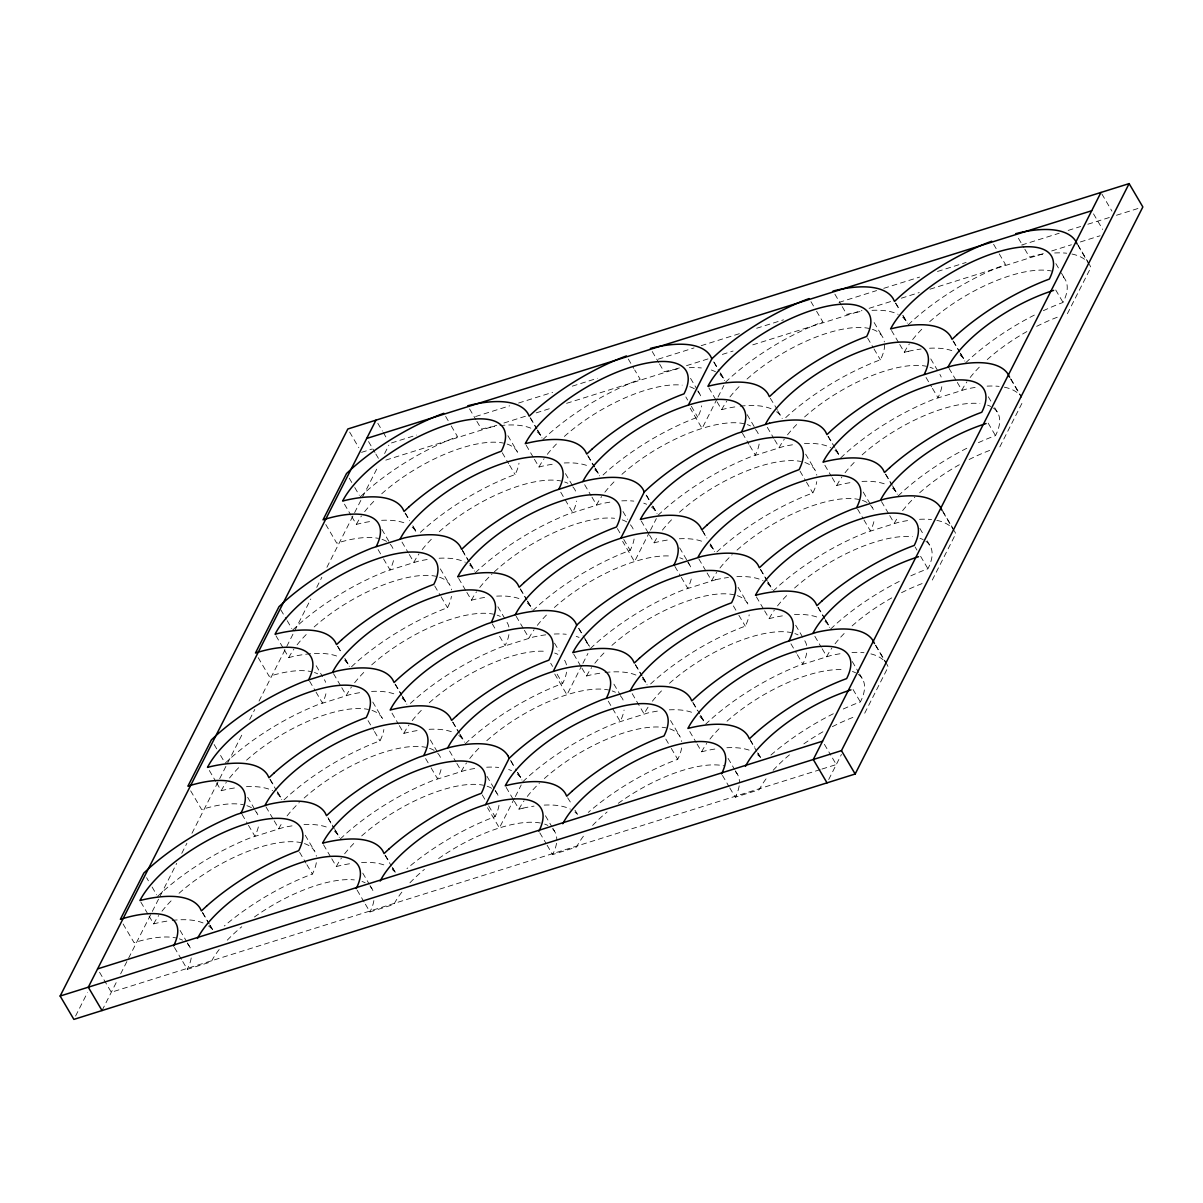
<?xml version="1.0" encoding="UTF-8"?>
<svg xmlns="http://www.w3.org/2000/svg" width="1203" height="1203" viewBox="0 0 1203 1203"><rect width="100%" height="100%" fill="white"/><g stroke="black" fill="none" stroke-linecap="round" stroke-linejoin="round"><path stroke-width="0.75" stroke-dasharray="5 3.75" d="M75.578 1016.039L87.458 992.625M102.029 1010.55L117.308 980.43M120.646 973.844L176.706 863.348M181.773 853.363L186.886 843.273M191.969 833.288L242.901 732.883M249.683 719.499L254.78 709.454M259.021 701.093L310.81 599.004M316.735 587.35L321.848 577.26M326.915 567.275L377.877 466.809M384.614 453.546L388.87 445.17M514.508 798.19L499.395 827.95L487.501 807.724M515.35 796.536L521.215 784.957M582.057 665.018L566.959 694.793L554.147 672.988M582.899 663.364L587.936 653.44M649.62 531.846L634.522 561.621L622.628 541.38M650.462 530.192L656.342 518.613M717.183 398.674L702.086 428.448L690.176 408.208M718.026 397.035L723.89 385.456M828.702 779.529L841.438 754.416M864.716 713.214L888.205 666.913L886.867 664.161M932.28 580.057L955.768 533.741L954.43 530.989M999.828 446.884L1023.332 400.569M1067.392 313.712L1090.895 267.412L1089.542 264.66M360.253 496.869L365.426 492.072A123.052 47.353 -30.5 0 1 453.185 438.283L457.531 436.644L451.125 425.757M292.705 630.041L297.878 625.244A123.052 47.353 -30.5 0 1 385.622 571.44L417.937 561.29A123.052 47.353 -30.5 0 1 428.945 559.26M420.388 532.373L422.975 529.982A123.052 47.353 -30.5 0 1 510.734 476.177L515.079 474.553A94.541 36.391 -30.5 0 0 518.989 463.2M542.914 439.516L548.087 434.704A123.052 47.353 -30.5 0 1 635.846 380.915L640.191 379.276L634.703 369.938M225.141 763.213L230.314 758.416A123.052 47.353 -30.5 0 1 318.058 704.612L350.374 694.462A123.052 47.353 -30.5 0 1 363.156 692.191M351.547 666.748L355.426 663.139A123.052 47.353 -30.5 0 1 443.17 609.35L447.516 607.71A94.541 36.391 -30.5 0 0 451.426 596.372M475.35 572.673L480.523 567.876A123.052 47.353 -30.5 0 1 568.282 514.072L600.598 503.922A123.052 47.353 -30.5 0 1 611.605 501.892M603.049 475.005L605.635 472.614A123.052 47.353 -30.5 0 1 693.394 418.809L697.74 417.185A94.541 36.391 -30.5 0 0 701.65 405.832M157.578 896.385L162.751 891.573A123.052 47.353 -30.5 0 1 250.495 837.784L282.825 827.634A123.052 47.353 -30.5 0 1 293.833 825.589M725.574 382.148L730.747 377.336A123.052 47.353 -30.5 0 1 818.491 323.547L822.852 321.908L816.446 311.021M283.983 799.905L287.863 796.311A123.052 47.353 -30.5 0 1 375.607 742.507L379.968 740.883A94.541 36.391 -30.5 0 0 383.862 729.544M410.388 703.439L412.975 701.048A123.052 47.353 -30.5 0 1 500.719 647.244L533.034 637.094A123.052 47.353 -30.5 0 1 545.801 634.823M532.899 610.583L538.072 605.771A123.052 47.353 -30.5 0 1 625.831 551.982L630.177 550.342A94.541 36.391 -30.5 0 0 634.086 539.004M658.011 515.305L663.184 510.508A123.052 47.353 -30.5 0 1 750.943 456.704L783.258 446.554A123.052 47.353 -30.5 0 1 796.025 444.283M785.709 417.636L788.296 415.246A123.052 47.353 -30.5 0 1 876.04 361.441L880.401 359.817A94.541 36.391 -30.5 0 0 884.596 345.111M340.238 839.017L345.411 834.205A123.052 47.353 -30.5 0 1 433.155 780.416L465.471 770.266A123.052 47.353 -30.5 0 1 478.253 767.98M908.235 324.78L913.408 319.968A123.052 47.353 -30.5 0 1 1001.152 266.179L1005.513 264.555L999.107 253.653M465.35 743.74L470.523 738.943A123.052 47.353 -30.5 0 1 558.267 685.139L562.613 683.515A94.541 36.391 -30.5 0 0 566.523 672.176M590.447 648.477L595.635 643.68A123.052 47.353 -30.5 0 1 683.379 589.876L715.695 579.726M716.853 552.012L720.732 548.403A123.052 47.353 -30.5 0 1 808.491 494.613L812.837 492.989A94.541 36.391 -30.5 0 0 816.747 481.636M840.671 457.937L845.844 453.14A123.052 47.353 -30.5 0 1 933.588 399.336L965.919 389.186A123.052 47.353 -30.5 0 1 976.926 387.155M965.783 362.674L970.956 357.877A123.052 47.353 -30.5 0 1 1036.009 314.254M522.899 781.649L528.072 776.837A123.052 47.353 -30.5 0 1 615.816 723.048L648.131 712.898A123.052 47.353 -30.5 0 1 660.898 710.612M650.597 683.981L653.184 681.575A123.052 47.353 -30.5 0 1 740.928 627.771L745.274 626.146A94.541 36.391 -30.5 0 0 749.183 614.808M773.108 591.109L778.281 586.312A123.052 47.353 -30.5 0 1 866.04 532.508L898.355 522.358A123.052 47.353 -30.5 0 1 909.378 520.328M898.22 495.847L903.393 491.05A123.052 47.353 -30.5 0 1 968.445 447.426M705.559 724.281L710.732 719.484A123.052 47.353 -30.5 0 1 798.476 665.68L830.792 655.53A123.052 47.353 -30.5 0 1 843.559 653.259M830.656 629.004L835.829 624.207A123.052 47.353 -30.5 0 1 900.882 580.598M1063.272 276.916A94.541 36.391 -30.5 0 1 1063.046 302.449L1058.7 304.073A123.052 47.353 -30.5 0 0 1043.407 310.675M993.467 408.103A94.541 36.391 -30.5 0 1 995.498 435.621L991.137 437.245A123.052 47.353 -30.5 0 0 977.558 443.05M925.904 541.275A94.541 36.391 -30.5 0 1 927.934 568.778L923.588 570.417A123.052 47.353 -30.5 0 0 909.994 576.222M316.314 862.701A94.541 36.391 -30.5 0 1 312.404 874.055L308.058 875.679A123.052 47.353 -30.5 0 0 224.284 925.994M498.974 805.333A94.541 36.391 -30.5 0 1 495.05 816.687L490.704 818.311A123.052 47.353 -30.5 0 0 406.945 868.626M681.62 747.98A94.541 36.391 -30.5 0 1 677.71 759.319L673.364 760.943A123.052 47.353 -30.5 0 0 588.252 812.416M858.34 674.447A94.541 36.391 -30.5 0 1 860.371 701.951L856.025 703.575A123.052 47.353 -30.5 0 0 842.431 709.394M361.547 452.343L372.118 449.035M391.501 442.945L416.554 435.065M475.636 416.524L509.651 405.832M518.598 403.02L552.613 392.343M572.297 386.163L597.365 378.283M658.221 359.171L694.026 347.923M701.184 345.682L740.567 333.306M756.672 328.254L783.529 319.818M839.017 302.389L876.611 290.585M883.769 288.329L919.573 277.096M937.483 271.472L966.114 262.465M1021.618 245.036L1059.196 233.232M1068.159 230.42L1080.685 226.495M1087.843 224.239L1109.331 217.502M1116.459 215.262L1139.331 208.074M385.802 460.102L496.779 425.245M503.952 423.005L525.425 416.253M536.162 412.885L552.282 407.817M566.598 403.321L679.379 367.907M686.537 365.652L708.011 358.915M722.341 354.419L733.078 351.035M752.762 344.855L861.965 310.554M869.122 308.314L892.4 301.006M901.348 298.194L919.242 292.57M929.979 289.201L1044.55 253.216M1051.708 250.961L1071.407 244.78M1080.354 241.968L1100.038 235.788M820.19 769.619L111.308 992.249L99.413 972.009M821.98 769.048L836.296 764.552L831.724 756.777M182.721 961.528L187.292 969.317L211.217 961.798A94.541 36.391 -30.5 0 1 219.532 949.077M365.381 904.175L369.953 911.949L393.877 904.43A94.541 36.391 -30.5 0 1 402.178 891.709M547.124 845.243L552.613 854.581L576.538 847.062A94.541 36.391 -30.5 0 1 584.838 834.341M729.77 787.875L735.274 797.213L759.198 789.709A94.541 36.391 -30.5 0 1 767.499 776.973M899.754 344.509L904.325 352.299L908.37 351.291M717.093 401.877L721.665 409.667L725.71 408.659A123.052 47.353 -30.5 0 1 738.477 406.388M534.433 459.245L539.004 467.035L543.049 466.027A123.052 47.353 -30.5 0 1 554.057 463.997M351.772 516.613L356.359 524.403L360.389 523.395A123.052 47.353 -30.5 0 1 373.171 521.11M832.19 477.681L836.762 485.471L840.807 484.463A123.052 47.353 -30.5 0 1 851.814 482.418M649.53 535.049L654.101 542.839L658.146 541.831A123.052 47.353 -30.5 0 1 669.154 539.786M466.869 592.417L471.456 600.207L475.486 599.199A123.052 47.353 -30.5 0 1 488.253 596.914M284.224 649.785L288.795 657.575L292.825 656.567A123.052 47.353 -30.5 0 1 338.84 656.898M764.627 610.853L769.213 618.628L773.243 617.62A123.052 47.353 -30.5 0 1 784.266 615.59M581.966 668.221L586.553 675.996L590.583 674.988A123.052 47.353 -30.5 0 1 603.35 672.718M399.321 725.589L403.892 733.364L407.922 732.356A123.052 47.353 -30.5 0 1 418.945 730.326M216.66 782.958L221.232 790.732L225.277 789.724A123.052 47.353 -30.5 0 1 238.044 787.454M697.078 744.025L701.65 751.8L705.68 750.792A123.052 47.353 -30.5 0 1 716.687 748.762M514.418 801.378L518.989 809.168L523.019 808.16M331.757 858.747L336.329 866.536L340.374 865.528A123.052 47.353 -30.5 0 1 353.141 863.258M149.097 916.115L153.668 923.904L157.713 922.896A123.052 47.353 -30.5 0 1 170.495 920.611M1101.888 194.014L1111.948 211.142M1093.512 213.863L1102.67 229.427M1077.647 244.42L1088.64 263.096M1078.083 245.607L1089.061 264.299M1055.873 263.622L1060.445 271.397M1061.362 272.961L1065.031 279.186M1055.738 289.998L1063.061 302.449M1018.445 238.344L1023.948 247.698M1024.866 249.247L1029.437 257.036L1033.467 256.028A123.052 47.353 -30.5 0 1 1044.49 253.983M993.603 244.314L998.189 252.089M1011.001 379.14L1021.076 396.268M1010.52 378.78L1021.497 397.456M988.31 396.779L991.061 401.456M994.716 407.682L997.467 412.358M953.453 341.246L959.859 352.133M960.776 353.697L964.445 359.923A123.052 47.353 -30.5 0 0 959.227 354.404M952.971 340.885L959.377 351.772M960.295 353.336L964.866 361.126M988.174 423.155L995.498 435.621M949.062 368.404L956.385 380.855M957.302 382.419L961.874 390.193A94.541 36.391 -30.5 0 1 966.941 381.832M930.761 358.885L938.084 371.336M895.904 303.336L899.573 309.562M903.227 315.787L906.897 322.028A123.052 47.353 -30.5 0 0 902.716 317.306M895.423 302.976L899.077 309.201M902.746 315.442L907.318 323.216M926.054 377.471L931.543 386.825M932.46 388.374L937.949 397.712A94.541 36.391 -30.5 0 0 941.859 386.374M891.513 330.509L898.836 342.96M874.13 322.539L882.37 336.554M867.589 338.028L873.077 347.366M873.995 348.915L880.401 359.817M834.882 294.164L841.288 305.066M842.205 306.615L846.777 314.404L850.807 313.397A123.052 47.353 -30.5 0 1 861.829 311.351M942.535 510.749L953.513 529.425M942.957 511.952L953.934 530.628M810.957 301.682L815.529 309.457M919.844 528.388L923.498 534.628M927.167 540.854L929.904 545.515M885.904 474.403L892.31 485.305M893.227 486.854L896.882 493.095A123.052 47.353 -30.5 0 0 891.664 487.561M885.408 474.042L891.814 484.944M892.731 486.508L897.303 494.283M915.122 546.989L916.957 550.102M920.611 556.327L927.934 568.778M881.498 501.576L888.822 514.027M889.739 515.591L894.31 523.365A94.541 36.391 -30.5 0 1 898.4 516.418M863.213 492.057L872.355 507.621M828.356 436.509L834.762 447.411M835.664 448.96L839.333 455.185A123.052 47.353 -30.5 0 0 834.115 449.666M827.859 436.148L832.431 443.937M836.1 450.163L839.754 456.388M857.574 509.095L863.062 518.433M863.98 519.982L870.386 530.884A94.541 36.391 -30.5 0 0 874.295 519.546M824.867 465.23L831.273 476.132M805.649 454.148L814.807 469.711M770.311 398.253L777.213 409.501M777.634 410.704L782.206 418.479M800.025 471.185L805.514 480.523M806.431 482.087L812.837 492.989M767.319 427.336L773.724 438.223M774.642 439.787L779.213 447.561A94.541 36.391 -30.5 0 1 784.296 439.2M747.198 414.689L755.424 428.704M714.161 362.268L716.913 366.93M720.567 373.156L724.236 379.381A123.052 47.353 -30.5 0 0 720.056 374.674M713.68 361.908L719.168 371.246M720.086 372.795L724.657 380.584M875.889 645.47L885.949 662.597M875.393 645.124L886.385 663.8M742.477 433.291L748.883 444.178M749.8 445.742L755.289 455.08A94.541 36.391 -30.5 0 0 759.198 443.742M708.853 387.877L716.176 400.328M690.552 378.343L696.958 389.246M697.875 390.81L699.71 393.922M852.28 661.56L858.686 672.462M859.604 674.011L862.34 678.687M818.341 607.575L824.747 618.477M825.664 620.026L829.318 626.252A123.052 47.353 -30.5 0 0 824.115 620.733M817.845 607.214L824.25 618.116M825.168 619.665L829.739 627.455M685.845 396.945L687.665 400.058M691.334 406.283L697.74 417.185M853.047 689.499L860.371 701.951M652.221 351.532L658.627 362.419M659.545 363.983L664.116 371.772L668.161 370.765A123.052 47.353 -30.5 0 1 680.928 368.479M814.852 636.297L821.258 647.199M822.175 648.748L826.762 656.537A94.541 36.391 -30.5 0 1 831.829 648.161M795.649 625.214L802.972 637.665M760.792 569.681L767.198 580.568M768.115 582.132L771.77 588.357A123.052 47.353 -30.5 0 0 766.552 582.838M760.296 569.32L766.702 580.207M767.619 581.771L772.191 589.56M628.297 359.05L633.786 368.389M790.927 643.816L796.416 653.154M797.333 654.703L802.822 664.056A94.541 36.391 -30.5 0 0 806.732 652.703M756.386 596.838L763.71 609.289M738.101 587.32L747.243 602.883M702.326 530.222L706.898 537.997M710.567 544.222L714.221 550.463A123.052 47.353 -30.5 0 0 710.056 545.741M702.747 531.41L706.417 537.636M710.071 543.876L714.642 551.651M824.401 744.326L830.807 755.213M733.379 605.906L737.95 613.695M738.868 615.259L745.274 626.146M698.838 558.944L706.161 571.395M707.078 572.944L711.665 580.733A94.541 36.391 -30.5 0 1 716.732 572.357M679.635 547.861L686.958 560.312M687.875 561.876L689.695 564.989M646.612 495.425L649.349 500.102M653.018 506.328L656.673 512.553M646.116 495.08L651.605 504.418M652.522 505.967L657.094 513.756M674.913 566.463L680.402 575.801M681.319 577.35L687.725 588.252A94.541 36.391 -30.5 0 0 691.635 576.899M641.289 521.034L648.612 533.5M623.004 511.516L627.575 519.305M588.147 455.967L594.553 466.869M595.47 468.433L599.124 474.659A123.052 47.353 -30.5 0 0 593.906 469.125M587.65 455.621L594.056 466.508M594.974 468.072L599.545 475.847M749.86 739.183L754.446 746.973M758.101 753.198L760.852 757.86M750.296 740.386L756.702 751.274M757.604 752.837L760.356 757.514M617.365 528.553L620.116 533.23M623.771 539.455L630.177 550.342M584.658 484.704L591.064 495.591M591.981 497.155L596.553 504.929A94.541 36.391 -30.5 0 1 601.635 496.568M565.455 473.621L572.778 486.072M530.598 418.073L537.004 428.975M537.921 430.524L541.576 436.749A123.052 47.353 -30.5 0 0 536.358 431.23M530.102 417.712L536.508 428.614M537.425 430.163L541.997 437.952M728.086 758.386L734.492 769.288M735.409 770.837L737.244 773.95M693.229 702.838L699.635 713.74M700.552 715.289L704.206 721.529A123.052 47.353 -30.5 0 0 699.003 715.996M692.733 702.477L697.319 710.266M700.973 716.492L704.642 722.717M560.733 492.207L572.628 512.448A94.541 36.391 -30.5 0 0 576.538 501.11M722.447 775.424L728.868 786.326M526.192 445.245L533.515 457.696M689.755 731.559L696.161 742.462M507.907 435.712L517.049 451.29M670.537 720.492L679.695 736.056M635.68 664.943L642.086 675.845M643.004 677.394L646.658 683.62A123.052 47.353 -30.5 0 0 642.492 678.913M635.184 664.582L641.59 675.484M642.507 677.033L647.094 684.823M502.268 452.749L508.674 463.651M509.591 465.215L515.079 474.553M665.815 739.078L670.402 746.868M671.304 748.416L677.725 759.319M469.561 408.9L475.967 419.787M476.884 421.351L481.456 429.14L485.501 428.133A123.052 47.353 -30.5 0 1 498.268 425.847M632.207 693.665L644.101 713.905A94.541 36.391 -30.5 0 1 649.169 705.529M613.906 684.146L620.312 695.033M579.049 628.598L583.62 636.387M584.538 637.936L589.109 645.725A123.052 47.353 -30.5 0 0 584.944 641.004M578.553 628.237L584.041 637.575M584.959 639.139L589.545 646.913M445.636 416.418L450.208 424.193M608.267 701.184L620.162 721.424A94.541 36.391 -30.5 0 0 624.071 710.071M573.741 654.206L581.064 666.657M554.523 643.124L559.094 650.913M520.583 589.139L526.989 600.041M527.906 601.59L531.561 607.816A123.052 47.353 -30.5 0 0 527.395 603.109M520.087 588.778L526.493 599.68M527.41 601.229L531.997 609.019M550.718 663.274L552.553 666.387M557.124 674.176L562.613 683.515M516.192 616.312L523.516 628.763M524.418 630.312L529.004 638.101A94.541 36.391 -30.5 0 1 534.072 629.725M497.892 606.778L505.215 619.244M462.117 549.681L469.441 562.132M470.358 563.696L474.012 569.921A123.052 47.353 -30.5 0 0 468.794 564.402M462.538 550.884L468.944 561.786M469.862 563.335L474.448 571.124M377.817 423.261L382.389 431.05M383.306 432.599L386.96 438.839M492.253 623.816L495.922 630.056M499.576 636.282L505.065 645.62A94.541 36.391 -30.5 0 0 508.974 634.267M458.644 578.402L465.952 590.853M368.524 441.561L374.945 452.448M375.847 454.012L378.599 458.674M440.343 568.884L449.486 584.447M405.486 513.335L409.14 519.561M412.809 525.801L416.464 532.027A123.052 47.353 -30.5 0 0 411.261 526.493M404.99 512.989L409.576 520.764M413.231 526.989L416.885 533.215M567.636 797.754L571.786 804.341M574.959 810.205L579.109 816.792M349.652 432.103L358.81 447.681M434.704 585.921L440.193 595.259M441.11 596.823L447.516 607.71M401.997 542.057L408.403 552.959M409.321 554.523L413.907 562.297A94.541 36.391 -30.5 0 1 418.975 553.921M381.877 529.425L390.118 543.44M349.276 478.192L353.847 485.982M354.765 487.531L359.336 495.32M545.425 815.754L551.831 826.656M552.748 828.205L554.583 831.318M510.568 760.206L514.237 766.431M517.891 772.657L521.561 778.882A123.052 47.353 -30.5 0 0 517.38 774.176M511.004 761.409L516.493 770.747M517.41 772.311L521.982 780.085M378.073 549.576L382.644 557.365M383.562 558.914L389.967 569.816A94.541 36.391 -30.5 0 0 393.892 558.463M539.801 832.792L546.207 843.694M344.449 504.162L350.855 515.064M506.177 787.379L513.501 799.83M486.959 776.296L494.283 788.747M495.2 790.311L497.034 793.424M453.02 722.311L459.426 733.198M460.343 734.762L464.012 740.988M452.539 721.95L458.944 732.853M459.862 734.401L464.433 742.191M325.787 524.508L336.765 543.185A94.541 36.391 -30.5 0 1 378.419 538.388M482.253 794.897L484.989 799.559M488.659 805.784L495.065 816.687M449.546 751.033L455.952 761.935M456.869 763.484L461.441 771.273A94.541 36.391 -30.5 0 1 466.508 762.897M430.328 739.95L437.651 752.401M395.471 684.402L401.877 695.304M402.794 696.868L406.464 703.093A123.052 47.353 -30.5 0 0 401.246 697.56M394.99 684.056L401.396 694.943M402.298 696.507L406.885 704.281M425.606 758.552L430.193 766.326M431.11 767.89L437.516 778.777A94.541 36.391 -30.5 0 0 441.426 767.439M391.998 713.123L398.404 724.026M372.78 702.056L381.937 717.62M337.923 646.507L341.592 652.733M345.246 658.958L348.9 665.184A123.052 47.353 -30.5 0 0 344.75 660.477M337.441 646.146L341.096 652.372M344.75 658.597L349.336 666.387M368.058 720.642L373.562 729.98M374.464 731.544L379.968 740.883M333.532 673.68L340.855 686.131M341.772 687.68L346.344 695.469A94.541 36.391 -30.5 0 1 351.411 687.093M316.148 665.71L322.554 676.612M280.795 609.801L286.299 619.139M287.201 620.703L291.788 628.492M309.607 681.184L315.096 690.537M316.013 692.086L322.419 702.988A94.541 36.391 -30.5 0 0 326.329 691.635M275.983 635.77L283.306 648.222M385.456 855.483L389.125 861.709M392.779 867.934L395.531 872.596M384.975 855.122L391.381 866.01M392.298 867.574L395.035 872.235M258.224 657.68L269.201 676.357A94.541 36.391 -30.5 0 1 310.855 671.545M362.765 873.122L369.171 884.01M370.088 885.573L371.922 888.686M327.908 817.574L334.314 828.476M335.231 830.025L338.9 836.25A123.052 47.353 -30.5 0 0 333.682 830.732M328.344 818.777L333.832 828.115M334.75 829.664L339.321 837.453M357.141 890.16L364.464 902.611M323.517 844.747L330.84 857.198M305.216 835.213L314.374 850.792M270.359 779.679L274.028 785.905M277.682 792.13L281.352 798.356A123.052 47.353 -30.5 0 0 277.186 793.634M269.878 779.318L276.284 790.221M277.201 791.769L281.773 799.559M299.592 852.25L305.998 863.152M306.915 864.716L312.404 874.055M265.968 806.837L273.292 819.288M274.209 820.852L278.78 828.641A94.541 36.391 -30.5 0 1 282.885 821.694M247.668 797.318L256.825 812.882M214.149 744.537L216.901 749.198M220.57 755.424L224.224 761.649M242.044 814.356L247.532 823.694M248.45 825.258L254.856 836.145A94.541 36.391 -30.5 0 0 258.765 824.807M209.337 770.491L215.743 781.394M190.66 790.837L201.638 809.514A94.541 36.391 -30.5 0 1 243.292 804.717M202.811 912.836L209.217 923.739M210.134 925.302L212.871 929.964M202.315 912.491L208.721 923.378M209.638 924.942L212.39 929.603M180.119 930.49L186.525 941.378M187.427 942.941L189.262 946.054M146.601 877.694L148.42 880.807M152.089 887.032L156.661 894.821M174.48 947.528L181.803 959.979M140.856 902.115L148.18 914.566M123.097 924.009L134.089 942.686A94.541 36.391 -30.5 0 1 175.743 937.889M871.995 310.344A123.052 47.353 -30.5 0 1 898.13 314.359M755.499 429.546A94.541 36.391 -30.5 0 1 759.243 437.26M604.868 492.207A94.541 36.391 -30.5 0 1 615.936 479.937M621.921 474.328A94.541 36.391 -30.5 0 1 743.725 423.651M747.349 424.614A94.541 36.391 -30.5 0 1 750.537 425.937M787.514 434.839A94.541 36.391 -30.5 0 1 798.597 422.569M804.581 416.96A94.541 36.391 -30.5 0 1 926.385 366.283M930.009 367.246A94.541 36.391 -30.5 0 1 933.197 368.569M939.919 374.449A94.541 36.391 -30.5 0 1 941.167 377.035M970.174 377.471A94.541 36.391 -30.5 0 1 981.242 365.201M987.242 359.592A94.541 36.391 -30.5 0 1 1026.896 331.562M1036.67 326.344A94.541 36.391 -30.5 0 1 1057.888 317.006M1054.655 252.976A123.052 47.353 -30.5 0 1 1066.67 253.216M1071.933 254.028A123.052 47.353 -30.5 0 1 1087.256 261.698M904.325 352.299A94.541 36.391 -30.5 0 1 909.393 343.923M912.626 339.577A94.541 36.391 -30.5 0 1 923.709 327.306M929.693 321.682A94.541 36.391 -30.5 0 1 1051.497 271.021M908.355 351.291A123.052 47.353 -30.5 0 1 921.137 349.02M929.558 348.238A123.052 47.353 -30.5 0 1 954.37 351.637M740.206 406.178A123.052 47.353 -30.5 0 1 771.709 409.005M776.567 411.772A123.052 47.353 -30.5 0 1 781.77 417.291M872.461 329.351A94.541 36.391 -30.5 0 1 884.355 341.983M721.68 409.667A94.541 36.391 -30.5 0 1 726.747 401.291M729.965 396.945A94.541 36.391 -30.5 0 1 741.048 384.674M747.033 379.05A94.541 36.391 -30.5 0 1 868.837 328.389M499.997 425.636A123.052 47.353 -30.5 0 1 532.824 429.095M390.193 544.267A94.541 36.391 -30.5 0 1 393.937 551.982M382.043 539.35A94.541 36.391 -30.5 0 1 387.937 542.312M572.839 486.914A94.541 36.391 -30.5 0 1 576.598 494.613M422.208 549.576A94.541 36.391 -30.5 0 1 433.275 537.305M439.26 531.696A94.541 36.391 -30.5 0 1 561.079 481.02M564.688 481.982A94.541 36.391 -30.5 0 1 567.876 483.305M689.349 367.697A123.052 47.353 -30.5 0 1 701.364 367.953M711.334 370.013A123.052 47.353 -30.5 0 1 715.469 371.727M539.019 467.035A94.541 36.391 -30.5 0 1 544.087 458.659M547.32 454.313A94.541 36.391 -30.5 0 1 558.387 442.042M564.372 436.418A94.541 36.391 -30.5 0 1 682.146 385.125M689.8 386.719A94.541 36.391 -30.5 0 1 695.71 389.682M697.951 391.637A94.541 36.391 -30.5 0 1 700.958 396.494M564.237 462.975A123.052 47.353 -30.5 0 1 589.049 466.373M381.592 520.328A123.052 47.353 -30.5 0 1 406.403 523.741M356.359 524.403A94.541 36.391 -30.5 0 1 361.426 516.027M364.659 511.681A94.541 36.391 -30.5 0 1 375.727 499.395M381.712 493.786A94.541 36.391 -30.5 0 1 503.516 443.11M507.14 444.087A94.541 36.391 -30.5 0 1 518.298 453.862M804.446 443.501A123.052 47.353 -30.5 0 1 830.581 447.531M687.936 562.703A94.541 36.391 -30.5 0 1 691.695 570.417M537.305 625.38A94.541 36.391 -30.5 0 1 548.373 613.109M554.372 607.485A94.541 36.391 -30.5 0 1 672.131 556.192M679.785 557.786A94.541 36.391 -30.5 0 1 682.973 559.094M870.596 505.35A94.541 36.391 -30.5 0 1 874.355 513.049M719.965 568.011A94.541 36.391 -30.5 0 1 732.191 554.613M737.018 550.117A94.541 36.391 -30.5 0 1 858.822 499.456M862.446 500.418A94.541 36.391 -30.5 0 1 868.355 503.38M902.611 510.643A94.541 36.391 -30.5 0 1 914.836 497.245M919.678 492.764A94.541 36.391 -30.5 0 1 959.332 464.719M969.107 459.516A94.541 36.391 -30.5 0 1 990.325 450.178M987.107 386.133A123.052 47.353 -30.5 0 1 999.122 386.389M1004.37 387.186A123.052 47.353 -30.5 0 1 1018.791 393.952M836.777 485.471A94.541 36.391 -30.5 0 1 841.844 477.095M845.062 472.749A94.541 36.391 -30.5 0 1 856.145 460.463M862.13 454.854A94.541 36.391 -30.5 0 1 979.904 403.561M987.558 405.155A94.541 36.391 -30.5 0 1 990.746 406.464M861.995 481.411A123.052 47.353 -30.5 0 1 886.806 484.809M679.334 538.779A123.052 47.353 -30.5 0 1 704.146 542.177M804.897 462.523A94.541 36.391 -30.5 0 1 816.807 475.155M654.116 542.839A94.541 36.391 -30.5 0 1 658.206 535.891M662.417 530.102A94.541 36.391 -30.5 0 1 673.485 517.831M679.469 512.222A94.541 36.391 -30.5 0 1 801.273 461.546M439.125 558.237A123.052 47.353 -30.5 0 1 465.26 562.252M314.479 672.522A94.541 36.391 -30.5 0 1 317.667 673.83M324.389 679.725A94.541 36.391 -30.5 0 1 325.637 682.296M507.034 622.357A94.541 36.391 -30.5 0 1 509.034 627.786M354.644 682.748A94.541 36.391 -30.5 0 1 365.712 670.477M371.712 664.853A94.541 36.391 -30.5 0 1 493.516 614.192M497.14 615.154A94.541 36.391 -30.5 0 1 500.313 616.462M621.786 500.869A123.052 47.353 -30.5 0 1 633.801 501.11M643.77 503.185A123.052 47.353 -30.5 0 1 646.597 504.268M651.455 507.034A123.052 47.353 -30.5 0 1 656.658 512.553M630.387 524.809A94.541 36.391 -30.5 0 1 634.146 532.523M471.456 600.207A94.541 36.391 -30.5 0 1 476.523 591.831M479.756 587.47A94.541 36.391 -30.5 0 1 491.982 574.072M494.358 571.831A94.541 36.391 -30.5 0 1 614.583 518.298M622.237 519.891A94.541 36.391 -30.5 0 1 628.146 522.839M496.674 596.132A123.052 47.353 -30.5 0 1 521.485 599.545M439.591 577.26A94.541 36.391 -30.5 0 1 451.486 589.891M288.795 657.56A94.541 36.391 -30.5 0 1 293.863 649.199M297.096 644.838A94.541 36.391 -30.5 0 1 308.163 632.567M314.163 626.958A94.541 36.391 -30.5 0 1 435.967 576.282M715.68 579.726A123.052 47.353 -30.5 0 1 728.462 577.455M736.883 576.673A123.052 47.353 -30.5 0 1 763.018 580.688M620.387 695.875A94.541 36.391 -30.5 0 1 624.131 703.59M469.741 758.537A94.541 36.391 -30.5 0 1 480.809 746.266M486.809 740.657A94.541 36.391 -30.5 0 1 608.613 689.981M612.237 690.958A94.541 36.391 -30.5 0 1 615.41 692.266M804.792 640.793A94.541 36.391 -30.5 0 1 806.792 646.222M652.402 701.184A94.541 36.391 -30.5 0 1 663.47 688.898M669.469 683.289A94.541 36.391 -30.5 0 1 791.273 632.613M794.897 633.59A94.541 36.391 -30.5 0 1 798.07 634.898M835.047 643.816A94.541 36.391 -30.5 0 1 846.13 631.53M852.115 625.921A94.541 36.391 -30.5 0 1 891.769 597.891M901.543 592.688A94.541 36.391 -30.5 0 1 922.761 583.335M919.543 519.305A123.052 47.353 -30.5 0 1 931.573 519.546M936.821 520.358A123.052 47.353 -30.5 0 1 952.144 528.027M769.213 618.628A94.541 36.391 -30.5 0 1 774.281 610.267M777.514 605.906A94.541 36.391 -30.5 0 1 788.582 593.635M794.566 588.026A94.541 36.391 -30.5 0 1 912.34 536.733M919.994 538.327A94.541 36.391 -30.5 0 1 923.182 539.636M794.446 614.568A123.052 47.353 -30.5 0 1 819.258 617.966M605.094 672.507A123.052 47.353 -30.5 0 1 637.906 675.966M586.553 675.996A94.541 36.391 -30.5 0 1 591.62 667.635M594.853 663.274A94.541 36.391 -30.5 0 1 605.921 651.003M611.921 645.394A94.541 36.391 -30.5 0 1 733.725 594.718M737.334 595.68A94.541 36.391 -30.5 0 1 748.492 605.47M371.562 691.409A123.052 47.353 -30.5 0 1 396.389 694.808M255.066 810.611A94.541 36.391 -30.5 0 1 258.825 818.326M246.916 805.679A94.541 36.391 -30.5 0 1 252.825 808.642M437.727 753.243A94.541 36.391 -30.5 0 1 441.471 760.958M287.081 815.905A94.541 36.391 -30.5 0 1 299.306 802.506M304.148 798.025A94.541 36.391 -30.5 0 1 425.952 747.349M429.576 748.326A94.541 36.391 -30.5 0 1 435.471 751.274M554.222 634.041A123.052 47.353 -30.5 0 1 566.237 634.282M576.222 636.357A123.052 47.353 -30.5 0 1 579.049 637.44M564.583 660.252A94.541 36.391 -30.5 0 1 566.583 665.695M403.892 733.364A94.541 36.391 -30.5 0 1 408.96 724.988M412.193 720.642A94.541 36.391 -30.5 0 1 423.261 708.372M429.26 702.763A94.541 36.391 -30.5 0 1 547.019 651.47M554.688 653.049A94.541 36.391 -30.5 0 1 557.861 654.372M429.11 729.304A123.052 47.353 -30.5 0 1 453.937 732.702M458.794 735.469A123.052 47.353 -30.5 0 1 463.997 740.988M246.465 786.672A123.052 47.353 -30.5 0 1 272.6 790.687M221.232 790.732A94.541 36.391 -30.5 0 1 226.299 782.356M229.532 778.01A94.541 36.391 -30.5 0 1 240.615 765.74M246.6 760.131A94.541 36.391 -30.5 0 1 368.404 709.454M372.028 710.417A94.541 36.391 -30.5 0 1 383.186 720.191M669.319 709.845A123.052 47.353 -30.5 0 1 694.146 713.244M552.824 829.047A94.541 36.391 -30.5 0 1 556.809 839.874M556.523 843.243A94.541 36.391 -30.5 0 1 552.598 854.581M409.937 882.807A94.541 36.391 -30.5 0 1 424.418 869.378M438.584 858.566A94.541 36.391 -30.5 0 1 541.049 823.153M544.673 824.115A94.541 36.391 -30.5 0 1 547.861 825.438M735.484 771.679A94.541 36.391 -30.5 0 1 739.454 782.506M739.168 785.875A94.541 36.391 -30.5 0 1 735.259 797.213M592.598 825.438A94.541 36.391 -30.5 0 1 607.079 812.01M618.282 803.318A94.541 36.391 -30.5 0 1 723.71 765.785M773.153 770.311A94.541 36.391 -30.5 0 1 789.724 754.642M803.89 743.845A94.541 36.391 -30.5 0 1 825.829 730.161M832.356 726.687A94.541 36.391 -30.5 0 1 855.213 716.507M851.98 652.477A123.052 47.353 -30.5 0 1 863.995 652.718M870.897 653.891A123.052 47.353 -30.5 0 1 884.581 661.199M701.65 751.8A94.541 36.391 -30.5 0 1 706.717 743.424M709.95 739.078A94.541 36.391 -30.5 0 1 721.018 726.807M727.018 721.198A94.541 36.391 -30.5 0 1 844.777 669.891M852.446 671.485A94.541 36.391 -30.5 0 1 855.619 672.793M770.912 755.048A123.052 47.353 -30.5 0 1 833.318 713.755M726.868 747.74A123.052 47.353 -30.5 0 1 751.695 751.138M757.589 754.702A123.052 47.353 -30.5 0 1 759.469 756.461M523.019 808.16A123.052 47.353 -30.5 0 1 534.042 806.13M544.207 805.108A123.052 47.353 -30.5 0 1 570.342 809.123M574.929 812.07A123.052 47.353 -30.5 0 1 576.808 813.83M669.785 728.853A94.541 36.391 -30.5 0 1 681.68 741.484M518.989 809.168A94.541 36.391 -30.5 0 1 524.057 800.792M527.29 796.446A94.541 36.391 -30.5 0 1 539.515 783.048M544.357 778.552A94.541 36.391 -30.5 0 1 666.161 727.89M304.013 824.566A123.052 47.353 -30.5 0 1 328.825 827.98M187.518 943.769A94.541 36.391 -30.5 0 1 191.262 951.483M191.202 957.964A94.541 36.391 -30.5 0 1 187.292 969.317M179.367 938.851A94.541 36.391 -30.5 0 1 182.54 940.16M370.163 886.416A94.541 36.391 -30.5 0 1 373.907 894.13M373.862 900.611A94.541 36.391 -30.5 0 1 369.953 911.949M227.277 940.175A94.541 36.391 -30.5 0 1 241.758 926.746M254.434 916.987A94.541 36.391 -30.5 0 1 354.359 879.904M362.013 881.483A94.541 36.391 -30.5 0 1 365.201 882.807M486.659 767.213A123.052 47.353 -30.5 0 1 498.689 767.454M508.658 769.514A123.052 47.353 -30.5 0 1 511.486 770.612M495.275 791.138A94.541 36.391 -30.5 0 1 499.019 798.852M336.329 866.536A94.541 36.391 -30.5 0 1 341.411 858.16M344.629 853.814A94.541 36.391 -30.5 0 1 354.569 842.656M361.697 835.92A94.541 36.391 -30.5 0 1 483.501 785.258M487.125 786.221A94.541 36.391 -30.5 0 1 493.019 789.183M361.562 862.476A123.052 47.353 -30.5 0 1 386.374 865.874M392.268 869.438A123.052 47.353 -30.5 0 1 394.148 871.198M172.224 920.4A123.052 47.353 -30.5 0 1 205.036 923.859M208.585 925.994A123.052 47.353 -30.5 0 1 211.502 928.551M304.464 843.589A94.541 36.391 -30.5 0 1 316.359 856.22M153.683 923.904A94.541 36.391 -30.5 0 1 158.751 915.528M161.984 911.182A94.541 36.391 -30.5 0 1 173.052 898.897M179.036 893.288A94.541 36.391 -30.5 0 1 300.84 842.626"/><path stroke-width="1.5" d="M60.15 996.039L347.832 428.99L1129.121 183.608L1142.85 206.961L855.168 774.01L73.879 1019.392L60.15 996.039L841.453 750.657L1129.121 183.608M375.983 420.148L88.3 987.197L102.029 1010.55M380.163 881.077A94.541 36.391 -30.5 0 1 485.666 804.612L509.17 758.296L514.343 753.499A123.052 47.353 -30.5 0 1 602.086 699.695L634.402 689.545A123.052 47.353 -30.5 0 1 690.477 698.176L691.83 700.928L697.003 696.131A123.052 47.353 -30.5 0 1 784.747 642.327L817.063 632.176A123.052 47.353 -30.5 0 1 873.137 640.808L874.476 643.56M173.563 945.964A94.541 36.391 -30.5 0 0 120.36 919.333L143.849 873.032L149.022 868.22A123.052 47.353 -30.5 0 1 236.78 814.431L269.096 804.281A123.052 47.353 -30.5 0 1 325.171 812.912L326.509 815.664L331.682 810.867A123.052 47.353 -30.5 0 1 419.426 757.063L447.711 747.92A94.541 36.391 -30.5 0 1 553.23 671.439L576.733 625.124L581.906 620.327A123.052 47.353 -30.5 0 1 669.65 566.523L701.966 556.372A123.052 47.353 -30.5 0 1 758.04 565.004L759.379 567.756L764.552 562.959A123.052 47.353 -30.5 0 1 852.31 509.155L884.626 499.004A123.052 47.353 -30.5 0 1 940.686 507.636L942.039 510.388M241.126 812.792A94.541 36.391 -30.5 0 0 187.909 786.176L211.412 739.86L216.585 735.063A123.052 47.353 -30.5 0 1 304.329 681.259L336.645 671.109A123.052 47.353 -30.5 0 1 392.719 679.74L394.073 682.492L399.246 677.695A123.052 47.353 -30.5 0 1 486.989 623.891L515.275 614.748A94.541 36.391 -30.5 0 1 620.793 538.267L644.282 491.952L649.455 487.155A123.052 47.353 -30.5 0 1 737.213 433.366L769.529 423.215M308.69 679.635A94.541 36.391 -30.5 0 0 255.472 653.003L278.976 606.688L284.149 601.891A123.052 47.353 -30.5 0 1 371.892 548.087L404.208 537.936A123.052 47.353 -30.5 0 1 460.283 546.568L461.621 549.32L466.794 544.523A123.052 47.353 -30.5 0 1 554.553 490.719L582.838 481.576A94.541 36.391 -30.5 0 1 688.357 405.11L711.845 358.795L717.018 353.998A123.052 47.353 -30.5 0 1 804.762 300.194L809.123 298.57M1100.971 192.45L813.288 759.499L827.017 782.852M443.802 413.291L439.456 414.93A123.052 47.353 -30.5 0 0 351.697 468.719L346.524 473.531L323.036 519.831A94.541 36.391 -30.5 0 1 376.253 546.463M626.462 355.938L622.116 357.562A123.052 47.353 -30.5 0 0 534.358 411.351L529.185 416.163L527.846 413.396A123.052 47.353 -30.5 0 0 471.756 404.779L467.726 405.787M991.783 241.201L987.422 242.826A123.052 47.353 -30.5 0 0 899.679 296.63L894.506 301.427L893.167 298.675A123.052 47.353 -30.5 0 0 837.077 290.043L833.047 291.051M1009.603 377.231L1008.264 374.464A123.052 47.353 -30.5 0 0 952.19 365.847L919.874 375.998A123.052 47.353 -30.5 0 0 832.115 429.787L826.942 434.599L825.604 431.832A123.052 47.353 -30.5 0 0 769.514 423.215M366.704 438.448L1091.692 210.751M97.578 968.896L822.566 741.198M1015.708 233.683L1019.738 232.675A123.052 47.353 -30.5 0 1 1075.813 241.307L1077.166 244.059M650.387 348.419L654.432 347.411A123.052 47.353 -30.5 0 1 710.492 356.043L711.845 358.795M582.838 481.576L586.869 480.568A123.052 47.353 -30.5 0 1 642.943 489.2L644.282 491.952M515.275 614.748L519.305 613.741A123.052 47.353 -30.5 0 1 575.38 622.372L576.733 625.124M447.711 747.92L451.742 746.913A123.052 47.353 -30.5 0 1 507.816 755.544M841.453 750.657L855.168 774.01M507.831 755.544L509.17 758.296M688.357 405.11A94.541 36.391 -30.5 0 1 741.559 431.727M765.499 424.208A94.541 36.391 -30.5 0 1 871.002 347.742A94.541 36.391 -30.5 0 1 924.22 374.359M948.144 366.855A94.541 36.391 -30.5 0 1 1053.663 290.374M400.178 538.944A94.541 36.391 -30.5 0 1 505.696 462.463A94.541 36.391 -30.5 0 1 558.899 489.095M620.793 538.267A94.541 36.391 -30.5 0 1 673.996 564.899M697.935 557.38A94.541 36.391 -30.5 0 1 803.454 480.899A94.541 36.391 -30.5 0 1 856.656 507.531M880.581 500.012A94.541 36.391 -30.5 0 1 986.099 423.531M332.614 672.116A94.541 36.391 -30.5 0 1 438.133 595.635A94.541 36.391 -30.5 0 1 491.335 622.267M553.23 671.439A94.541 36.391 -30.5 0 1 606.432 698.071M630.372 690.552A94.541 36.391 -30.5 0 1 735.89 614.071A94.541 36.391 -30.5 0 1 789.093 640.703M813.017 633.184A94.541 36.391 -30.5 0 1 918.551 556.703M265.051 805.288A94.541 36.391 -30.5 0 1 370.569 728.807A94.541 36.391 -30.5 0 1 423.772 755.439M485.666 804.612A94.541 36.391 -30.5 0 1 538.884 831.228M562.809 823.724A94.541 36.391 -30.5 0 1 668.327 747.243A94.541 36.391 -30.5 0 1 721.529 773.875M745.469 766.356A94.541 36.391 -30.5 0 1 850.987 689.875M197.503 938.445A94.541 36.391 -30.5 0 1 303.021 861.98A94.541 36.391 -30.5 0 1 356.223 888.596M409.246 506.628L404.073 511.425L402.734 508.674A123.052 47.353 -30.5 0 0 346.659 500.042L342.629 501.049A94.541 36.391 -30.5 0 1 448.148 424.569A94.541 36.391 -30.5 0 1 501.35 451.2L497.004 452.824A123.052 47.353 -30.5 0 0 409.246 506.628M341.697 639.785L336.524 644.597L335.186 641.831A123.052 47.353 -30.5 0 0 279.096 633.214L275.066 634.222A94.541 36.391 -30.5 0 1 380.584 557.741A94.541 36.391 -30.5 0 1 433.787 584.372L429.441 585.996A123.052 47.353 -30.5 0 0 341.697 639.785M591.906 449.26L586.733 454.057L585.395 451.305A123.052 47.353 -30.5 0 0 529.305 442.674L525.275 443.681A94.541 36.391 -30.5 0 1 630.808 367.201A94.541 36.391 -30.5 0 1 684.011 393.832L679.665 395.456A123.052 47.353 -30.5 0 0 591.906 449.26M274.134 772.958L268.961 777.755L267.622 775.003A123.052 47.353 -30.5 0 0 211.548 766.371L207.502 767.379A94.541 36.391 -30.5 0 1 313.021 690.898A94.541 36.391 -30.5 0 1 366.223 717.529L361.877 719.153A123.052 47.353 -30.5 0 0 274.134 772.958M524.358 582.432L519.185 587.229L517.831 584.478A123.052 47.353 -30.5 0 0 461.757 575.846L457.726 576.854A94.541 36.391 -30.5 0 1 563.245 500.373A94.541 36.391 -30.5 0 1 616.447 527.004L612.101 528.628A123.052 47.353 -30.5 0 0 524.358 582.432M206.57 906.13L201.397 910.927L200.059 908.175A123.052 47.353 -30.5 0 0 143.984 899.543L139.939 900.551A94.541 36.391 -30.5 0 1 245.457 824.07A94.541 36.391 -30.5 0 1 298.675 850.701L294.329 852.325A123.052 47.353 -30.5 0 0 206.57 906.13M774.567 391.892L769.394 396.689L768.055 393.937A123.052 47.353 -30.5 0 0 711.965 385.306L707.935 386.313A94.541 36.391 -30.5 0 1 813.454 309.833A94.541 36.391 -30.5 0 1 866.671 336.464L862.31 338.088A123.052 47.353 -30.5 0 0 774.567 391.892M456.794 715.59L451.621 720.386L450.283 717.635A123.052 47.353 -30.5 0 0 394.193 709.018L390.163 710.011A94.541 36.391 -30.5 0 1 495.681 633.545A94.541 36.391 -30.5 0 1 548.884 660.161L544.538 661.785A123.052 47.353 -30.5 0 0 456.794 715.59M707.003 525.064L701.83 529.861L700.492 527.109A123.052 47.353 -30.5 0 0 644.402 518.478L640.387 519.485A94.541 36.391 -30.5 0 1 745.905 443.005A94.541 36.391 -30.5 0 1 799.108 469.636L794.762 471.26A123.052 47.353 -30.5 0 0 707.003 525.064M389.231 848.762L384.058 853.559L382.719 850.807A123.052 47.353 -30.5 0 0 326.63 842.175L322.599 843.183A94.541 36.391 -30.5 0 1 428.118 766.702A94.541 36.391 -30.5 0 1 481.32 793.333L476.974 794.957A123.052 47.353 -30.5 0 0 389.231 848.762M957.227 334.524L952.054 339.321L950.716 336.569A123.052 47.353 -30.5 0 0 894.626 327.938L890.596 328.945A94.541 36.391 -30.5 0 1 996.114 252.465A94.541 36.391 -30.5 0 1 1049.317 279.096L1044.971 280.72A123.052 47.353 -30.5 0 0 957.227 334.524M639.455 658.221L634.282 663.033L632.928 660.267A123.052 47.353 -30.5 0 0 576.854 651.65L572.823 652.658A94.541 36.391 -30.5 0 1 678.342 576.177A94.541 36.391 -30.5 0 1 731.544 602.793L727.198 604.432A123.052 47.353 -30.5 0 0 639.455 658.221M889.664 467.696L884.491 472.493L883.152 469.741A123.052 47.353 -30.5 0 0 827.078 461.11L823.032 462.117A94.541 36.391 -30.5 0 1 928.551 385.637A94.541 36.391 -30.5 0 1 981.768 412.268L977.422 413.892A123.052 47.353 -30.5 0 0 889.664 467.696M571.891 791.394L566.718 796.191L565.38 793.439A123.052 47.353 -30.5 0 0 509.29 784.807L505.26 785.815A94.541 36.391 -30.5 0 1 610.778 709.334A94.541 36.391 -30.5 0 1 663.981 735.965L659.635 737.589A123.052 47.353 -30.5 0 0 571.891 791.394M822.1 600.853L816.927 605.665L815.589 602.898A123.052 47.353 -30.5 0 0 759.499 594.282L755.484 595.29A94.541 36.391 -30.5 0 1 861.002 518.809A94.541 36.391 -30.5 0 1 914.205 545.44L909.859 547.064A123.052 47.353 -30.5 0 0 822.1 600.853M754.552 734.025L749.379 738.822L748.04 736.071A123.052 47.353 -30.5 0 0 691.951 727.454L687.921 728.447A94.541 36.391 -30.5 0 1 793.439 651.966A94.541 36.391 -30.5 0 1 846.641 678.597L842.295 680.221A123.052 47.353 -30.5 0 0 754.552 734.025"/></g></svg>
